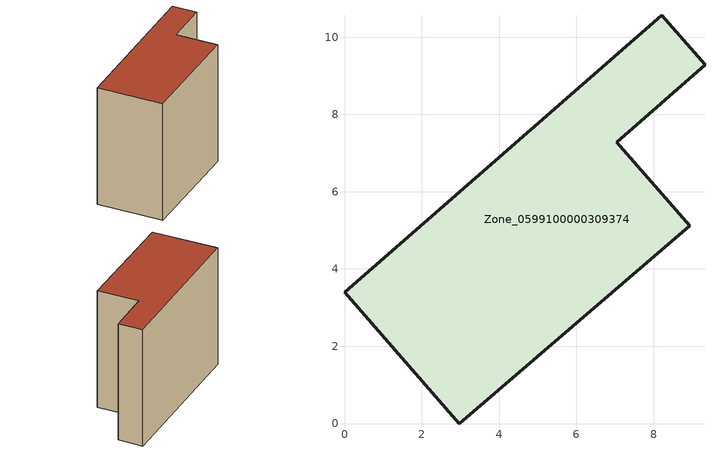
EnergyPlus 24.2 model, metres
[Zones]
Zone_0599100000309374
 floor ground (C_G): 0,3.4 8.21,10.56 9.33,9.28 7.04,7.28 8.93,5.12 2.97,0 z0
 wall outside (C_F): 2.97,0 8.93,5.12 7.04,7.28 9.33,9.28 8.21,10.56 0,3.4 2.97,0 z0:8.46
 roof outside (C_R): 8.21,10.56 0,3.4 2.97,0 8.93,5.12 7.04,7.28 9.33,9.28 z8.46
[BUILDING]
Pand.0599100000309374: North Axis=0; Terrain=City; Loads Convergence Tolerance Value=0.04; Temperature Convergence Tolerance Value=0.4; Solar Distribution=FullExterior; Maximum Number of Warmup Days=25; Minimum Number of Warmup Days=1
[Site:Location]
Rotterdam.The.Hague.AP_ZH_NLD Design_Conditions: Latitude=51.96; Longitude=4.45; Time Zone=1; Elevation=-4.5
[SITE:GROUNDTEMPERATURE:BUILDINGSURFACE]
18, 18, 18, 18, 18, 18, 18, 18, 18, 18, 18, 18
[MATERIAL] Thermal Absorptance=0.9; Solar Absorptance=0.7; Visible Absorptance=0.7
Name | Roughness | Thickness | Conductivity | Density | Specific Heat
G.TI.1946 | MediumSmooth | 0.15 | 1 | 540 | 1210
F.TI.1946 | Rough | 0.3 | 0.857143 | 1920 | 840
R.TI.1946 | MediumRough | 0.2 | 0.1 | 1500 | 1000
[CONSTRUCTION]
C_G: G.TI.1946
C_F: F.TI.1946
C_R: R.TI.1946
[ZONE]
Zone_0599100000309374: Type=1; Multiplier=1; Ceiling Height=Autocalculate; Volume=Autocalculate; Floor Area=autocalculate; Part of Total Floor Area=Yes
[ZONEINFILTRATION:DESIGNFLOWRATE]
Infil_Zone_0599100000309374: Zone or ZoneList or Space or SpaceList=Zone_0599100000309374; Schedule=AlwaysOn; Design Flow Rate Calculation Method=Flow/Area; Flow Rate per Floor Area=0.003; Constant Term Coefficient=1; Temperature Term Coefficient=0; Velocity Term Coefficient=0; Velocity Squared Term Coefficient=0
[HVACTEMPLATE:ZONE:IDEALLOADSAIRSYSTEM]
Zone_0599100000309374: Maximum Heating Supply Air Temperature=50; Minimum Cooling Supply Air Temperature=13; Maximum Heating Supply Air Humidity Ratio=0.0156; Minimum Cooling Supply Air Humidity Ratio=0.0077; Heating Limit=NoLimit; Cooling Limit=NoLimit; Dehumidification Control Type=ConstantSensibleHeatRatio; Cooling Sensible Heat Ratio=0.7; Dehumidification Setpoint=60; Humidification Control Type=None; Humidification Setpoint=30; Outdoor Air Method=None; Outdoor Air Flow Rate per Person=0.00944; Outdoor Air Flow Rate per Zone Floor Area=0; Outdoor Air Flow Rate per Zone=0; Demand Controlled Ventilation Type=None; Outdoor Air Economizer Type=NoEconomizer; Heat Recovery Type=None; Sensible Heat Recovery Effectiveness=0.7; Latent Heat Recovery Effectiveness=0.65
[ZONECONTROL:THERMOSTAT]
ThermostatControl_Zone_0599100000309374: Zone or ZoneList=Zone_0599100000309374; Control Type Schedule=DualSetpointControlType; Control 1=Thermostat_Zone_0599100000309374; Temperature Difference Between Cutout And Setpoint=0
[THERMOSTATSETPOINT:DUALSETPOINT]
Thermostat_Zone_0599100000309374: Heating Setpoint Temperature Schedule=HeatingSetpoint_Zone_0599100000309374; Cooling Setpoint Temperature Schedule=CoolingSetpoint_Zone_0599100000309374
[SCHEDULE:COMPACT]
HeatingSetpoint_Zone_0599100000309374: Through: 12/31, For: AllDays, Until: 24:00, 21
CoolingSetpoint_Zone_0599100000309374: Through: 12/31, For: AllDays, Until: 24:00, 24
DualSetpointControlType: Through: 12/31, For: AllDays, Until: 24:00, 4
AlwaysOn: Through: 12/31, For: AllDays, Until: 24:00, 1
